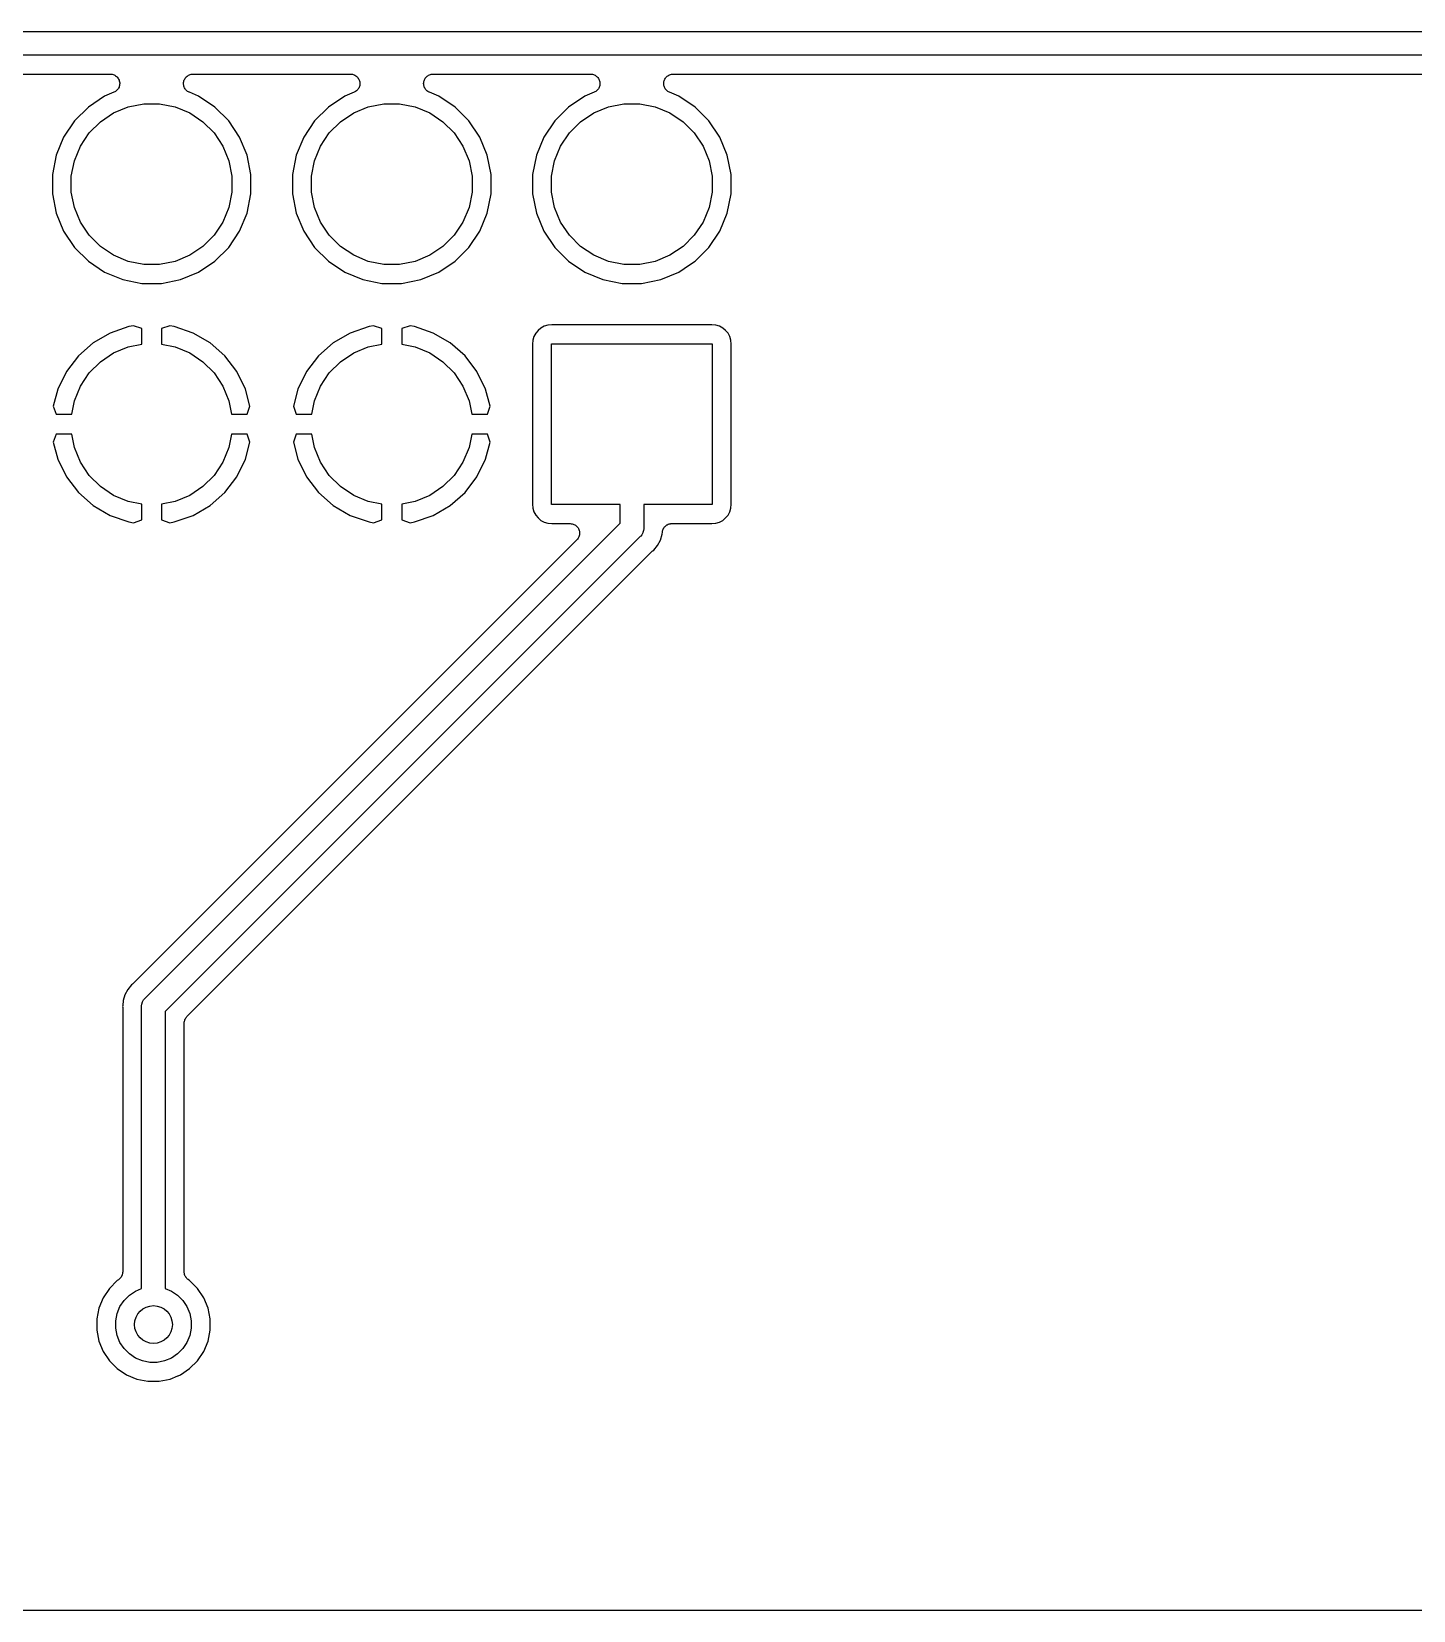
# Model space of a CAD drawing. Extents: x 0.9 to 12.6, y -6.4 to -2.3.
# Drawn here: x 6.793 to 7.368, y -6.365 to -5.708 of the extents above; entities that cross this region are included whole.
import ezdxf

# ---------------------------------------------------------------- set-up
doc = ezdxf.new("R2010")
doc.units = 0
doc.header["$MEASUREMENT"] = 0
doc.layers.add('BLACK', color=7, linetype='CONTINUOUS')

msp = doc.modelspace()

# ---------------------------------------------------------------- linework, layer by layer
at = {"layer": 'BLACK', "linetype": 'CONTINUOUS'}
for p, q in [((6.17615, -5.70758), (8.8051, -5.70758)), ((8.8051, -5.71742), (6.17615, -5.71742)), ((6.7602, -5.7253), (6.82577, -5.7253)), ((6.82577, -5.7253), (6.82582, -5.7253)), ((6.82582, -5.7253), (6.82582, -5.7253)), ((6.82582, -5.7253), (6.82582, -5.7253)), ((6.82582, -5.7253), (6.82583, -5.7253)), ((6.82583, -5.7253), (6.8262, -5.72534)), ((6.8262, -5.72534), (6.82659, -5.72538)), ((6.82659, -5.72538), (6.82659, -5.72538)), ((6.82659, -5.72538), (6.82659, -5.72538)), ((6.82659, -5.72538), (6.82697, -5.7255)), ((6.82697, -5.7255), (6.82732, -5.72561)), ((6.82732, -5.72561), (6.82732, -5.72561)), ((6.82732, -5.72561), (6.82732, -5.72561)), ((6.82732, -5.72561), (6.82767, -5.7258)), ((6.82767, -5.7258), (6.82799, -5.72598)), ((6.82799, -5.72598), (6.828, -5.72598)), ((6.828, -5.72598), (6.828, -5.72598)), ((6.828, -5.72598), (6.82829, -5.72623)), ((6.82829, -5.72623), (6.82858, -5.72647)), ((6.82858, -5.72647), (6.82858, -5.72648)), ((6.82858, -5.72648), (6.82859, -5.72648)), ((6.82859, -5.72648), (6.82882, -5.72677)), ((6.82882, -5.72677), (6.82906, -5.72707)), ((6.82906, -5.72707), (6.82907, -5.72707)), ((6.82907, -5.72707), (6.82907, -5.72708)), ((6.82907, -5.72708), (6.82924, -5.7274)), ((6.82924, -5.7274), (6.82942, -5.72775)), ((6.85657, -5.7277), (6.85676, -5.72735)), ((6.85676, -5.72735), (6.85694, -5.72703)), ((6.85694, -5.72703), (6.85719, -5.72672)), ((6.85694, -5.72703), (6.85694, -5.72703)), ((6.85694, -5.72703), (6.85694, -5.72703)), ((6.85719, -5.72672), (6.85742, -5.72644)), ((6.85742, -5.72644), (6.85743, -5.72644)), ((6.85743, -5.72643), (6.85774, -5.72618)), ((6.85743, -5.72644), (6.85743, -5.72643)), ((6.85774, -5.72618), (6.85802, -5.72595)), ((6.85802, -5.72595), (6.85802, -5.72595)), ((6.85802, -5.72595), (6.85803, -5.72595)), ((6.85803, -5.72595), (6.85836, -5.72577)), ((6.85836, -5.72577), (6.8587, -5.72559)), ((6.8587, -5.72559), (6.8587, -5.72559)), ((6.8587, -5.72559), (6.85871, -5.72559)), ((6.85871, -5.72559), (6.85906, -5.72548)), ((6.85906, -5.72548), (6.85943, -5.72537)), ((6.85943, -5.72537), (6.85944, -5.72537)), ((6.85944, -5.72537), (6.85981, -5.72533)), ((6.85944, -5.72537), (6.85944, -5.72537)), ((6.85981, -5.72533), (6.8602, -5.7253)), ((6.8602, -5.7253), (6.92577, -5.7253)), ((6.92577, -5.7253), (6.92582, -5.7253)), ((6.92582, -5.7253), (6.92582, -5.7253)), ((6.92582, -5.7253), (6.92582, -5.7253)), ((6.92582, -5.7253), (6.92583, -5.7253)), ((6.92583, -5.7253), (6.9262, -5.72534)), ((6.9262, -5.72534), (6.92659, -5.72538)), ((6.92659, -5.72538), (6.92659, -5.72538)), ((6.92659, -5.72538), (6.92659, -5.72538)), ((6.92659, -5.72538), (6.92697, -5.7255)), ((6.92697, -5.7255), (6.92732, -5.72561)), ((6.92732, -5.72561), (6.92732, -5.72561)), ((6.92732, -5.72561), (6.92732, -5.72561)), ((6.92732, -5.72561), (6.92767, -5.7258)), ((6.92767, -5.7258), (6.92799, -5.72598)), ((6.92799, -5.72598), (6.928, -5.72598)), ((6.928, -5.72598), (6.928, -5.72598)), ((6.928, -5.72598), (6.92829, -5.72623)), ((6.92829, -5.72623), (6.92858, -5.72647)), ((6.92858, -5.72647), (6.92858, -5.72648)), ((6.92858, -5.72648), (6.92859, -5.72648)), ((6.92859, -5.72648), (6.92882, -5.72677)), ((6.92882, -5.72677), (6.92906, -5.72707)), ((6.92906, -5.72707), (6.92907, -5.72707)), ((6.92907, -5.72707), (6.92907, -5.72708)), ((6.92907, -5.72708), (6.92924, -5.7274)), ((6.92924, -5.7274), (6.92942, -5.72775)), ((6.95657, -5.7277), (6.95676, -5.72735)), ((6.95676, -5.72735), (6.95694, -5.72703)), ((6.95694, -5.72703), (6.95719, -5.72672)), ((6.95694, -5.72703), (6.95694, -5.72703)), ((6.95694, -5.72703), (6.95694, -5.72703)), ((6.95719, -5.72672), (6.95742, -5.72644)), ((6.95742, -5.72644), (6.95743, -5.72644)), ((6.95743, -5.72643), (6.95774, -5.72618)), ((6.95743, -5.72644), (6.95743, -5.72643)), ((6.95774, -5.72618), (6.95802, -5.72595)), ((6.95802, -5.72595), (6.95802, -5.72595)), ((6.95802, -5.72595), (6.95803, -5.72595)), ((6.95803, -5.72595), (6.95836, -5.72577)), ((6.95836, -5.72577), (6.9587, -5.72559)), ((6.9587, -5.72559), (6.9587, -5.72559)), ((6.9587, -5.72559), (6.95871, -5.72559)), ((6.95871, -5.72559), (6.95906, -5.72548)), ((6.95906, -5.72548), (6.95943, -5.72537)), ((6.95943, -5.72537), (6.95944, -5.72537)), ((6.95944, -5.72537), (6.95981, -5.72533)), ((6.95944, -5.72537), (6.95944, -5.72537)), ((6.95981, -5.72533), (6.9602, -5.7253)), ((6.9602, -5.7253), (7.02577, -5.7253)), ((7.02577, -5.7253), (7.02582, -5.7253)), ((7.02582, -5.7253), (7.02582, -5.7253)), ((7.02582, -5.7253), (7.02582, -5.7253)), ((7.02582, -5.7253), (7.02583, -5.7253)), ((7.02583, -5.7253), (7.0262, -5.72534)), ((7.0262, -5.72534), (7.02659, -5.72538)), ((7.02659, -5.72538), (7.02659, -5.72538)), ((7.02659, -5.72538), (7.02659, -5.72538)), ((7.02659, -5.72538), (7.02697, -5.7255)), ((7.02697, -5.7255), (7.02732, -5.72561)), ((7.02732, -5.72561), (7.02732, -5.72561)), ((7.02732, -5.72561), (7.02732, -5.72561)), ((7.02732, -5.72561), (7.02767, -5.7258)), ((7.02767, -5.7258), (7.02799, -5.72598)), ((7.02799, -5.72598), (7.028, -5.72598)), ((7.028, -5.72598), (7.028, -5.72598)), ((7.028, -5.72598), (7.02829, -5.72623)), ((7.02829, -5.72623), (7.02858, -5.72647)), ((7.02858, -5.72647), (7.02858, -5.72648)), ((7.02858, -5.72648), (7.02859, -5.72648)), ((7.02859, -5.72648), (7.02882, -5.72677)), ((7.02882, -5.72677), (7.02906, -5.72707)), ((7.02906, -5.72707), (7.02907, -5.72707)), ((7.02907, -5.72707), (7.02907, -5.72708)), ((7.02907, -5.72708), (7.02924, -5.7274)), ((7.02924, -5.7274), (7.02942, -5.72775)), ((7.05657, -5.7277), (7.05676, -5.72735)), ((7.05676, -5.72735), (7.05694, -5.72703)), ((7.05694, -5.72703), (7.05719, -5.72672)), ((7.05694, -5.72703), (7.05694, -5.72703)), ((7.05694, -5.72703), (7.05694, -5.72703)), ((7.05719, -5.72672), (7.05742, -5.72644)), ((7.05742, -5.72644), (7.05743, -5.72644)), ((7.05743, -5.72643), (7.05774, -5.72618)), ((7.05743, -5.72644), (7.05743, -5.72643)), ((7.05774, -5.72618), (7.05802, -5.72595)), ((7.05802, -5.72595), (7.05802, -5.72595)), ((7.05802, -5.72595), (7.05803, -5.72595)), ((7.05803, -5.72595), (7.05836, -5.72577)), ((7.05836, -5.72577), (7.0587, -5.72559)), ((7.0587, -5.72559), (7.0587, -5.72559)), ((7.0587, -5.72559), (7.05871, -5.72559)), ((7.05871, -5.72559), (7.05906, -5.72548)), ((7.05906, -5.72548), (7.05943, -5.72537)), ((7.05943, -5.72537), (7.05944, -5.72537)), ((7.05944, -5.72537), (7.05981, -5.72533)), ((7.05944, -5.72537), (7.05944, -5.72537)), ((7.05981, -5.72533), (7.0602, -5.7253)), ((7.0602, -5.7253), (8.79544, -5.7253)), ((6.82728, -5.73287), (6.82341, -5.73447)), ((6.82763, -5.73268), (6.82728, -5.73287)), ((6.82795, -5.73251), (6.82763, -5.73268)), ((6.82796, -5.73251), (6.82795, -5.73251)), ((6.82827, -5.73225), (6.82796, -5.73251)), ((6.82796, -5.73251), (6.82796, -5.73251)), ((6.82855, -5.73203), (6.82827, -5.73225)), ((6.8288, -5.73172), (6.82855, -5.73202)), ((6.82855, -5.73202), (6.82855, -5.73202)), ((6.82855, -5.73202), (6.82855, -5.73203)), ((6.82904, -5.73143), (6.8288, -5.73172)), ((6.82922, -5.7311), (6.82904, -5.73143)), ((6.82904, -5.73143), (6.82904, -5.73143)), ((6.82904, -5.73143), (6.82904, -5.73143)), ((6.8294, -5.73076), (6.82922, -5.7311)), ((6.82941, -5.73075), (6.8294, -5.73075)), ((6.8294, -5.73075), (6.8294, -5.73076)), ((6.82952, -5.73039), (6.82941, -5.73075)), ((6.82942, -5.72775), (6.82942, -5.72775)), ((6.82942, -5.72775), (6.82942, -5.72776)), ((6.82942, -5.72776), (6.82953, -5.72812)), ((6.82963, -5.73002), (6.82952, -5.73039)), ((6.82953, -5.72812), (6.82964, -5.72849)), ((6.82967, -5.72964), (6.82963, -5.73002)), ((6.82963, -5.73002), (6.82963, -5.73002)), ((6.82963, -5.73002), (6.82963, -5.73002)), ((6.82964, -5.72849), (6.82964, -5.72849)), ((6.82964, -5.72849), (6.82964, -5.72849)), ((6.82964, -5.72849), (6.82968, -5.72888)), ((6.82971, -5.72926), (6.82967, -5.72964)), ((6.82968, -5.72888), (6.82971, -5.72925)), ((6.82971, -5.72925), (6.82971, -5.72926)), ((6.82971, -5.72926), (6.82971, -5.72926)), ((6.85626, -5.7292), (6.8563, -5.72883)), ((6.8563, -5.7296), (6.85626, -5.7292)), ((6.85626, -5.7292), (6.85626, -5.7292)), ((6.85626, -5.7292), (6.85626, -5.7292)), ((6.8563, -5.72883), (6.85634, -5.72844)), ((6.85633, -5.72996), (6.8563, -5.7296)), ((6.85633, -5.72997), (6.85633, -5.72996)), ((6.85644, -5.73035), (6.85633, -5.72997)), ((6.85633, -5.72997), (6.85633, -5.72997)), ((6.85634, -5.72843), (6.85646, -5.72807)), ((6.85634, -5.72844), (6.85634, -5.72843)), ((6.85634, -5.72844), (6.85634, -5.72844)), ((6.85655, -5.7307), (6.85644, -5.73035)), ((6.85646, -5.72807), (6.85657, -5.72771)), ((6.85655, -5.73071), (6.85655, -5.7307)), ((6.85655, -5.7307), (6.85655, -5.7307)), ((6.85673, -5.73105), (6.85655, -5.73071)), ((6.85657, -5.72771), (6.85657, -5.7277)), ((6.85657, -5.7277), (6.85657, -5.7277)), ((6.8569, -5.73138), (6.85673, -5.73105)), ((6.8569, -5.73139), (6.8569, -5.73138)), ((6.8569, -5.73138), (6.8569, -5.73138)), ((6.85714, -5.73167), (6.8569, -5.73139)), ((6.85738, -5.73198), (6.85714, -5.73167)), ((6.85739, -5.73199), (6.85738, -5.73198)), ((6.85738, -5.73198), (6.85738, -5.73198)), ((6.85766, -5.73222), (6.85739, -5.73199)), ((6.85797, -5.73248), (6.85766, -5.73222)), ((6.85831, -5.73266), (6.85797, -5.73248)), ((6.85797, -5.73248), (6.85797, -5.73248)), ((6.85797, -5.73248), (6.85797, -5.73248)), ((6.85864, -5.73285), (6.85831, -5.73266)), ((6.85865, -5.73285), (6.85864, -5.73285)), ((6.85869, -5.73287), (6.85865, -5.73285)), ((6.85865, -5.73285), (6.85865, -5.73285)), ((6.85865, -5.73285), (6.85865, -5.73285)), ((6.86257, -5.73447), (6.85869, -5.73287)), ((6.92728, -5.73287), (6.92341, -5.73447)), ((6.92763, -5.73268), (6.92728, -5.73287)), ((6.92795, -5.73251), (6.92763, -5.73268)), ((6.92796, -5.73251), (6.92795, -5.73251)), ((6.92827, -5.73225), (6.92796, -5.73251)), ((6.92796, -5.73251), (6.92796, -5.73251)), ((6.92855, -5.73203), (6.92827, -5.73225)), ((6.9288, -5.73172), (6.92855, -5.73202)), ((6.92855, -5.73202), (6.92855, -5.73202)), ((6.92855, -5.73202), (6.92855, -5.73203)), ((6.92904, -5.73143), (6.9288, -5.73172)), ((6.92922, -5.7311), (6.92904, -5.73143)), ((6.92904, -5.73143), (6.92904, -5.73143)), ((6.92904, -5.73143), (6.92904, -5.73143)), ((6.9294, -5.73076), (6.92922, -5.7311)), ((6.92941, -5.73075), (6.9294, -5.73075)), ((6.9294, -5.73075), (6.9294, -5.73076)), ((6.92952, -5.73039), (6.92941, -5.73075)), ((6.92942, -5.72775), (6.92942, -5.72775)), ((6.92942, -5.72775), (6.92942, -5.72776)), ((6.92942, -5.72776), (6.92953, -5.72812)), ((6.92963, -5.73002), (6.92952, -5.73039)), ((6.92953, -5.72812), (6.92964, -5.72849)), ((6.92967, -5.72964), (6.92963, -5.73002)), ((6.92963, -5.73002), (6.92963, -5.73002)), ((6.92963, -5.73002), (6.92963, -5.73002)), ((6.92964, -5.72849), (6.92964, -5.72849)), ((6.92964, -5.72849), (6.92964, -5.72849)), ((6.92964, -5.72849), (6.92968, -5.72888)), ((6.92971, -5.72926), (6.92967, -5.72964)), ((6.92968, -5.72888), (6.92971, -5.72925)), ((6.92971, -5.72925), (6.92971, -5.72926)), ((6.92971, -5.72926), (6.92971, -5.72926)), ((6.95626, -5.7292), (6.9563, -5.72883)), ((6.9563, -5.7296), (6.95626, -5.7292)), ((6.95626, -5.7292), (6.95626, -5.7292)), ((6.95626, -5.7292), (6.95626, -5.7292)), ((6.9563, -5.72883), (6.95634, -5.72844)), ((6.95633, -5.72996), (6.9563, -5.7296)), ((6.95633, -5.72997), (6.95633, -5.72996)), ((6.95644, -5.73035), (6.95633, -5.72997)), ((6.95633, -5.72997), (6.95633, -5.72997)), ((6.95634, -5.72843), (6.95646, -5.72807)), ((6.95634, -5.72844), (6.95634, -5.72843)), ((6.95634, -5.72844), (6.95634, -5.72844)), ((6.95655, -5.7307), (6.95644, -5.73035)), ((6.95646, -5.72807), (6.95657, -5.72771)), ((6.95655, -5.73071), (6.95655, -5.7307)), ((6.95655, -5.7307), (6.95655, -5.7307)), ((6.95673, -5.73105), (6.95655, -5.73071)), ((6.95657, -5.72771), (6.95657, -5.7277)), ((6.95657, -5.7277), (6.95657, -5.7277)), ((6.9569, -5.73138), (6.95673, -5.73105)), ((6.9569, -5.73139), (6.9569, -5.73138)), ((6.9569, -5.73138), (6.9569, -5.73138)), ((6.95714, -5.73167), (6.9569, -5.73139)), ((6.95738, -5.73198), (6.95714, -5.73167)), ((6.95739, -5.73199), (6.95738, -5.73198)), ((6.95738, -5.73198), (6.95738, -5.73198)), ((6.95766, -5.73222), (6.95739, -5.73199)), ((6.95797, -5.73248), (6.95766, -5.73222)), ((6.95831, -5.73266), (6.95797, -5.73248)), ((6.95797, -5.73248), (6.95797, -5.73248)), ((6.95797, -5.73248), (6.95797, -5.73248)), ((6.95864, -5.73285), (6.95831, -5.73266)), ((6.95865, -5.73285), (6.95864, -5.73285)), ((6.95869, -5.73287), (6.95865, -5.73285)), ((6.95865, -5.73285), (6.95865, -5.73285)), ((6.95865, -5.73285), (6.95865, -5.73285)), ((6.96257, -5.73447), (6.95869, -5.73287)), ((7.02728, -5.73287), (7.02341, -5.73447)), ((7.02763, -5.73268), (7.02728, -5.73287)), ((7.02795, -5.73251), (7.02763, -5.73268)), ((7.02796, -5.73251), (7.02795, -5.73251)), ((7.02827, -5.73225), (7.02796, -5.73251)), ((7.02796, -5.73251), (7.02796, -5.73251)), ((7.02855, -5.73203), (7.02827, -5.73225)), ((7.0288, -5.73172), (7.02855, -5.73202)), ((7.02855, -5.73202), (7.02855, -5.73202)), ((7.02855, -5.73202), (7.02855, -5.73203)), ((7.02904, -5.73143), (7.0288, -5.73172)), ((7.02922, -5.7311), (7.02904, -5.73143)), ((7.02904, -5.73143), (7.02904, -5.73143)), ((7.02904, -5.73143), (7.02904, -5.73143)), ((7.0294, -5.73076), (7.02922, -5.7311)), ((7.02941, -5.73075), (7.0294, -5.73075)), ((7.0294, -5.73075), (7.0294, -5.73076)), ((7.02952, -5.73039), (7.02941, -5.73075)), ((7.02942, -5.72775), (7.02942, -5.72775)), ((7.02942, -5.72775), (7.02942, -5.72776)), ((7.02942, -5.72776), (7.02953, -5.72812)), ((7.02963, -5.73002), (7.02952, -5.73039)), ((7.02953, -5.72812), (7.02964, -5.72849)), ((7.02967, -5.72964), (7.02963, -5.73002)), ((7.02963, -5.73002), (7.02963, -5.73002)), ((7.02963, -5.73002), (7.02963, -5.73002)), ((7.02964, -5.72849), (7.02964, -5.72849)), ((7.02964, -5.72849), (7.02964, -5.72849)), ((7.02964, -5.72849), (7.02968, -5.72888)), ((7.02971, -5.72926), (7.02967, -5.72964)), ((7.02968, -5.72888), (7.02971, -5.72925)), ((7.02971, -5.72925), (7.02971, -5.72926)), ((7.02971, -5.72926), (7.02971, -5.72926)), ((7.05626, -5.7292), (7.0563, -5.72883)), ((7.0563, -5.7296), (7.05626, -5.7292)), ((7.05626, -5.7292), (7.05626, -5.7292)), ((7.05626, -5.7292), (7.05626, -5.7292)), ((7.0563, -5.72883), (7.05634, -5.72844)), ((7.05633, -5.72996), (7.0563, -5.7296)), ((7.05633, -5.72997), (7.05633, -5.72996)), ((7.05644, -5.73035), (7.05633, -5.72997)), ((7.05633, -5.72997), (7.05633, -5.72997)), ((7.05634, -5.72843), (7.05646, -5.72807)), ((7.05634, -5.72844), (7.05634, -5.72843)), ((7.05634, -5.72844), (7.05634, -5.72844)), ((7.05655, -5.7307), (7.05644, -5.73035)), ((7.05646, -5.72807), (7.05657, -5.72771)), ((7.05655, -5.73071), (7.05655, -5.7307)), ((7.05655, -5.7307), (7.05655, -5.7307)), ((7.05673, -5.73105), (7.05655, -5.73071)), ((7.05657, -5.72771), (7.05657, -5.7277)), ((7.05657, -5.7277), (7.05657, -5.7277)), ((7.0569, -5.73138), (7.05673, -5.73105)), ((7.0569, -5.73139), (7.0569, -5.73138)), ((7.0569, -5.73138), (7.0569, -5.73138)), ((7.05714, -5.73167), (7.0569, -5.73139)), ((7.05738, -5.73198), (7.05714, -5.73167)), ((7.05739, -5.73199), (7.05738, -5.73198)), ((7.05738, -5.73198), (7.05738, -5.73198)), ((7.05766, -5.73222), (7.05739, -5.73199)), ((7.05797, -5.73248), (7.05766, -5.73222)), ((7.05831, -5.73266), (7.05797, -5.73248)), ((7.05797, -5.73248), (7.05797, -5.73248)), ((7.05797, -5.73248), (7.05797, -5.73248)), ((7.05864, -5.73285), (7.05831, -5.73266)), ((7.05865, -5.73285), (7.05864, -5.73285)), ((7.05869, -5.73287), (7.05865, -5.73285)), ((7.05865, -5.73285), (7.05865, -5.73285)), ((7.05865, -5.73285), (7.05865, -5.73285)), ((7.06257, -5.73447), (7.05869, -5.73287)), ((6.81663, -5.739), (6.81088, -5.74476)), ((6.82341, -5.73447), (6.81663, -5.739)), ((6.82714, -5.74145), (6.83323, -5.73893)), ((6.83323, -5.73893), (6.83969, -5.73764)), ((6.83969, -5.73764), (6.84628, -5.73764)), ((6.84628, -5.73764), (6.85275, -5.73893)), ((6.85275, -5.73893), (6.85884, -5.74145)), ((6.86934, -5.739), (6.86257, -5.73447)), ((6.8751, -5.74476), (6.86934, -5.739)), ((6.91663, -5.739), (6.91088, -5.74476)), ((6.92341, -5.73447), (6.91663, -5.739)), ((6.92714, -5.74145), (6.93323, -5.73893)), ((6.93323, -5.73893), (6.93969, -5.73764)), ((6.93969, -5.73764), (6.94628, -5.73764)), ((6.94628, -5.73764), (6.95275, -5.73893)), ((6.95275, -5.73893), (6.95884, -5.74145)), ((6.96934, -5.739), (6.96257, -5.73447)), ((6.9751, -5.74476), (6.96934, -5.739)), ((7.01663, -5.739), (7.01088, -5.74476)), ((7.02341, -5.73447), (7.01663, -5.739)), ((7.02714, -5.74145), (7.03323, -5.73893)), ((7.03323, -5.73893), (7.03969, -5.73764)), ((7.03969, -5.73764), (7.04628, -5.73764)), ((7.04628, -5.73764), (7.05275, -5.73893)), ((7.05275, -5.73893), (7.05884, -5.74145)), ((7.06934, -5.739), (7.06257, -5.73447)), ((7.0751, -5.74476), (7.06934, -5.739)), ((6.81088, -5.74476), (6.80635, -5.75153)), ((6.81699, -5.74978), (6.82165, -5.74511)), ((6.82165, -5.74511), (6.82714, -5.74145)), ((6.85884, -5.74145), (6.86432, -5.74511)), ((6.86432, -5.74511), (6.86898, -5.74978)), ((6.87962, -5.75153), (6.8751, -5.74476)), ((6.91088, -5.74476), (6.90635, -5.75153)), ((6.91699, -5.74978), (6.92165, -5.74511)), ((6.92165, -5.74511), (6.92714, -5.74145)), ((6.95884, -5.74145), (6.96432, -5.74511)), ((6.96432, -5.74511), (6.96898, -5.74978)), ((6.97962, -5.75153), (6.9751, -5.74476)), ((7.01088, -5.74476), (7.00635, -5.75153)), ((7.01699, -5.74978), (7.02165, -5.74511)), ((7.02165, -5.74511), (7.02714, -5.74145)), ((7.05884, -5.74145), (7.06432, -5.74511)), ((7.06432, -5.74511), (7.06898, -5.74978)), ((7.07962, -5.75153), (7.0751, -5.74476)), ((6.80635, -5.75153), (6.80324, -5.75905)), ((6.81333, -5.75526), (6.81699, -5.74978)), ((6.86898, -5.74978), (6.87264, -5.75526)), ((6.88274, -5.75905), (6.87962, -5.75153)), ((6.90635, -5.75153), (6.90324, -5.75905)), ((6.91333, -5.75526), (6.91699, -5.74978)), ((6.96898, -5.74978), (6.97264, -5.75526)), ((6.98274, -5.75905), (6.97962, -5.75153)), ((7.00635, -5.75153), (7.00324, -5.75905)), ((7.01333, -5.75526), (7.01699, -5.74978)), ((7.06898, -5.74978), (7.07264, -5.75526)), ((7.08274, -5.75905), (7.07962, -5.75153)), ((6.80324, -5.75905), (6.80165, -5.76704)), ((6.81081, -5.76135), (6.81333, -5.75526)), ((6.87264, -5.75526), (6.87517, -5.76135)), ((6.88433, -5.76704), (6.88274, -5.75905)), ((6.90324, -5.75905), (6.90165, -5.76704)), ((6.91081, -5.76135), (6.91333, -5.75526)), ((6.97264, -5.75526), (6.97517, -5.76135)), ((6.98433, -5.76704), (6.98274, -5.75905)), ((7.00324, -5.75905), (7.00165, -5.76704)), ((7.01081, -5.76135), (7.01333, -5.75526)), ((7.07264, -5.75526), (7.07517, -5.76135)), ((7.08433, -5.76704), (7.08274, -5.75905)), ((6.80952, -5.76781), (6.81081, -5.76135)), ((6.87517, -5.76135), (6.87645, -5.76781)), ((6.90952, -5.76781), (6.91081, -5.76135)), ((6.97517, -5.76135), (6.97645, -5.76781)), ((7.00952, -5.76781), (7.01081, -5.76135)), ((7.07517, -5.76135), (7.07645, -5.76781)), ((6.80165, -5.76704), (6.80165, -5.77518)), ((6.80952, -5.7744), (6.80952, -5.76781)), ((6.87645, -5.76781), (6.87645, -5.7744)), ((6.88433, -5.77518), (6.88433, -5.76704)), ((6.90165, -5.76704), (6.90165, -5.77518)), ((6.90952, -5.7744), (6.90952, -5.76781)), ((6.97645, -5.76781), (6.97645, -5.7744)), ((6.98433, -5.77518), (6.98433, -5.76704)), ((7.00165, -5.76704), (7.00165, -5.77518)), ((7.00952, -5.7744), (7.00952, -5.76781)), ((7.07645, -5.76781), (7.07645, -5.7744)), ((7.08433, -5.77518), (7.08433, -5.76704)), ((6.80165, -5.77518), (6.80324, -5.78317)), ((6.81081, -5.78087), (6.80952, -5.7744)), ((6.87645, -5.7744), (6.87517, -5.78087)), ((6.88274, -5.78317), (6.88433, -5.77518)), ((6.90165, -5.77518), (6.90324, -5.78317)), ((6.91081, -5.78087), (6.90952, -5.7744)), ((6.97645, -5.7744), (6.97517, -5.78087)), ((6.98274, -5.78317), (6.98433, -5.77518)), ((7.00165, -5.77518), (7.00324, -5.78317)), ((7.01081, -5.78087), (7.00952, -5.7744)), ((7.07645, -5.7744), (7.07517, -5.78087)), ((7.08274, -5.78317), (7.08433, -5.77518)), ((6.80324, -5.78317), (6.80635, -5.79069)), ((6.81333, -5.78696), (6.81081, -5.78087)), ((6.87517, -5.78087), (6.87264, -5.78696)), ((6.87962, -5.79069), (6.88274, -5.78317)), ((6.90324, -5.78317), (6.90635, -5.79069)), ((6.91333, -5.78696), (6.91081, -5.78087)), ((6.97517, -5.78087), (6.97264, -5.78696)), ((6.97962, -5.79069), (6.98274, -5.78317)), ((7.00324, -5.78317), (7.00635, -5.79069)), ((7.01333, -5.78696), (7.01081, -5.78087)), ((7.07517, -5.78087), (7.07264, -5.78696)), ((7.07962, -5.79069), (7.08274, -5.78317)), ((6.80635, -5.79069), (6.81088, -5.79746)), ((6.81699, -5.79244), (6.81333, -5.78696)), ((6.82165, -5.7971), (6.81699, -5.79244)), ((6.86898, -5.79244), (6.86432, -5.7971)), ((6.87264, -5.78696), (6.86898, -5.79244)), ((6.8751, -5.79746), (6.87962, -5.79069)), ((6.90635, -5.79069), (6.91088, -5.79746)), ((6.91699, -5.79244), (6.91333, -5.78696)), ((6.92165, -5.7971), (6.91699, -5.79244)), ((6.96898, -5.79244), (6.96432, -5.7971)), ((6.97264, -5.78696), (6.96898, -5.79244)), ((6.9751, -5.79746), (6.97962, -5.79069)), ((7.00635, -5.79069), (7.01088, -5.79746)), ((7.01699, -5.79244), (7.01333, -5.78696)), ((7.02165, -5.7971), (7.01699, -5.79244)), ((7.06898, -5.79244), (7.06432, -5.7971)), ((7.07264, -5.78696), (7.06898, -5.79244)), ((7.0751, -5.79746), (7.07962, -5.79069)), ((6.81088, -5.79746), (6.81663, -5.80322)), ((6.82714, -5.80076), (6.82165, -5.7971)), ((6.86432, -5.7971), (6.85884, -5.80076)), ((6.86934, -5.80322), (6.8751, -5.79746)), ((6.91088, -5.79746), (6.91663, -5.80322)), ((6.92714, -5.80076), (6.92165, -5.7971)), ((6.96432, -5.7971), (6.95884, -5.80076)), ((6.96934, -5.80322), (6.9751, -5.79746)), ((7.01088, -5.79746), (7.01663, -5.80322)), ((7.02714, -5.80076), (7.02165, -5.7971)), ((7.06432, -5.7971), (7.05884, -5.80076)), ((7.06934, -5.80322), (7.0751, -5.79746)), ((6.81663, -5.80322), (6.82341, -5.80774)), ((6.83323, -5.80329), (6.82714, -5.80076)), ((6.83969, -5.80457), (6.83323, -5.80329)), ((6.84628, -5.80457), (6.83969, -5.80457)), ((6.85275, -5.80329), (6.84628, -5.80457)), ((6.85884, -5.80076), (6.85275, -5.80329)), ((6.86257, -5.80774), (6.86934, -5.80322)), ((6.91663, -5.80322), (6.92341, -5.80774)), ((6.93323, -5.80329), (6.92714, -5.80076)), ((6.93969, -5.80457), (6.93323, -5.80329)), ((6.94628, -5.80457), (6.93969, -5.80457)), ((6.95275, -5.80329), (6.94628, -5.80457)), ((6.95884, -5.80076), (6.95275, -5.80329)), ((6.96257, -5.80774), (6.96934, -5.80322)), ((7.01663, -5.80322), (7.02341, -5.80774)), ((7.03323, -5.80329), (7.02714, -5.80076)), ((7.03969, -5.80457), (7.03323, -5.80329)), ((7.04628, -5.80457), (7.03969, -5.80457)), ((7.05275, -5.80329), (7.04628, -5.80457)), ((7.05884, -5.80076), (7.05275, -5.80329)), ((7.06257, -5.80774), (7.06703, -5.80476)), ((7.06703, -5.80476), (7.06934, -5.80322)), ((6.82341, -5.80774), (6.83093, -5.81086)), ((6.83093, -5.81086), (6.83891, -5.81245)), ((6.83891, -5.81245), (6.84706, -5.81245)), ((6.84706, -5.81245), (6.85504, -5.81086)), ((6.85504, -5.81086), (6.86257, -5.80774)), ((6.92341, -5.80774), (6.93093, -5.81086)), ((6.93093, -5.81086), (6.93891, -5.81245)), ((6.93891, -5.81245), (6.94706, -5.81245)), ((6.94706, -5.81245), (6.95504, -5.81086)), ((6.95504, -5.81086), (6.96257, -5.80774)), ((7.02341, -5.80774), (7.03093, -5.81086)), ((7.03093, -5.81086), (7.03891, -5.81245)), ((7.03891, -5.81245), (7.04706, -5.81245)), ((7.04706, -5.81245), (7.05504, -5.81086)), ((7.05504, -5.81086), (7.06257, -5.80774)), ((6.83354, -5.83047), (6.82569, -5.83315)), ((6.83537, -5.8301), (6.83354, -5.83047)), ((6.83885, -5.8313), (6.83537, -5.8301)), ((6.83885, -5.83781), (6.83885, -5.8313)), ((6.8506, -5.8301), (6.84712, -5.8313)), ((6.84712, -5.8313), (6.84712, -5.83781)), ((6.85243, -5.83047), (6.8506, -5.8301)), ((6.86029, -5.83315), (6.85243, -5.83047)), ((6.93354, -5.83047), (6.92569, -5.83315)), ((6.93537, -5.8301), (6.93354, -5.83047)), ((6.93885, -5.8313), (6.93537, -5.8301)), ((6.93885, -5.83781), (6.93885, -5.8313)), ((6.9506, -5.8301), (6.94712, -5.8313)), ((6.94712, -5.8313), (6.94712, -5.83781)), ((6.95243, -5.83047), (6.9506, -5.8301)), ((6.96029, -5.83315), (6.95243, -5.83047)), ((7.00393, -5.83205), (7.00294, -5.83325)), ((7.00513, -5.83107), (7.00393, -5.83205)), ((7.00649, -5.83033), (7.00513, -5.83107)), ((7.00798, -5.82988), (7.00649, -5.83033)), ((7.00972, -5.82971), (7.00798, -5.82988)), ((7.07626, -5.82971), (7.00972, -5.82971)), ((7.07799, -5.82988), (7.07626, -5.82971)), ((7.07948, -5.83033), (7.07799, -5.82988)), ((7.08085, -5.83107), (7.07948, -5.83033)), ((7.08205, -5.83205), (7.08085, -5.83107)), ((7.08303, -5.83325), (7.08205, -5.83205)), ((6.81861, -5.83726), (6.81248, -5.84266)), ((6.82569, -5.83315), (6.81861, -5.83726)), ((6.82714, -5.84145), (6.83323, -5.83893)), ((6.83323, -5.83893), (6.83885, -5.83781)), ((6.84712, -5.83781), (6.85275, -5.83893)), ((6.85275, -5.83893), (6.85884, -5.84145)), ((6.86736, -5.83726), (6.86029, -5.83315)), ((6.8735, -5.84266), (6.86736, -5.83726)), ((6.91861, -5.83726), (6.91248, -5.84266)), ((6.92569, -5.83315), (6.91861, -5.83726)), ((6.92714, -5.84145), (6.93323, -5.83893)), ((6.93323, -5.83893), (6.93885, -5.83781)), ((6.94712, -5.83781), (6.95275, -5.83893)), ((6.95275, -5.83893), (6.95884, -5.84145)), ((6.96736, -5.83726), (6.96029, -5.83315)), ((6.9735, -5.84266), (6.96736, -5.83726)), ((7.00176, -5.8361), (7.00159, -5.83784)), ((7.00159, -5.83784), (7.00159, -5.90438)), ((7.00221, -5.83462), (7.00176, -5.8361)), ((7.00294, -5.83325), (7.00221, -5.83462)), ((7.00952, -5.90457), (7.00952, -5.83764)), ((7.00952, -5.83764), (7.07645, -5.83764)), ((7.07645, -5.83764), (7.07645, -5.90457)), ((7.08376, -5.83462), (7.08303, -5.83325)), ((7.08421, -5.8361), (7.08376, -5.83462)), ((7.08438, -5.83784), (7.08421, -5.8361)), ((7.08438, -5.90438), (7.08438, -5.83784)), ((6.81248, -5.84266), (6.80751, -5.84916)), ((6.81699, -5.84978), (6.82165, -5.84511)), ((6.82165, -5.84511), (6.82714, -5.84145)), ((6.85884, -5.84145), (6.86432, -5.84511)), ((6.86432, -5.84511), (6.86898, -5.84978)), ((6.87846, -5.84916), (6.8735, -5.84266)), ((6.91248, -5.84266), (6.90751, -5.84916)), ((6.91699, -5.84978), (6.92165, -5.84511)), ((6.92165, -5.84511), (6.92714, -5.84145)), ((6.95884, -5.84145), (6.96432, -5.84511)), ((6.96432, -5.84511), (6.96898, -5.84978)), ((6.97846, -5.84916), (6.9735, -5.84266)), ((6.80751, -5.84916), (6.80391, -5.8565)), ((6.81333, -5.85526), (6.81699, -5.84978)), ((6.86898, -5.84978), (6.87264, -5.85526)), ((6.88206, -5.8565), (6.87846, -5.84916)), ((6.90751, -5.84916), (6.90391, -5.8565)), ((6.91333, -5.85526), (6.91699, -5.84978)), ((6.96898, -5.84978), (6.97264, -5.85526)), ((6.98206, -5.8565), (6.97846, -5.84916)), ((6.80391, -5.8565), (6.80202, -5.86362)), ((6.81081, -5.86135), (6.81333, -5.85526)), ((6.87264, -5.85526), (6.87517, -5.86135)), ((6.88395, -5.86362), (6.88206, -5.8565)), ((6.90391, -5.8565), (6.90202, -5.86362)), ((6.91081, -5.86135), (6.91333, -5.85526)), ((6.97264, -5.85526), (6.97517, -5.86135)), ((6.98395, -5.86362), (6.98206, -5.8565)), ((6.80202, -5.86362), (6.80318, -5.86697)), ((6.80969, -5.86697), (6.81081, -5.86135)), ((6.87517, -5.86135), (6.87628, -5.86697)), ((6.8828, -5.86697), (6.88395, -5.86362)), ((6.90202, -5.86362), (6.90318, -5.86697)), ((6.90969, -5.86697), (6.91081, -5.86135)), ((6.97517, -5.86135), (6.97628, -5.86697)), ((6.9828, -5.86697), (6.98395, -5.86362)), ((6.80318, -5.86697), (6.80969, -5.86697)), ((6.87628, -5.86697), (6.8828, -5.86697)), ((6.90318, -5.86697), (6.90969, -5.86697)), ((6.97628, -5.86697), (6.9828, -5.86697)), ((6.80318, -5.87524), (6.80202, -5.8786)), ((6.80202, -5.8786), (6.80391, -5.88571)), ((6.80969, -5.87524), (6.80318, -5.87524)), ((6.81081, -5.88087), (6.80969, -5.87524)), ((6.87628, -5.87524), (6.87517, -5.88087)), ((6.8828, -5.87524), (6.87628, -5.87524)), ((6.88206, -5.88571), (6.88395, -5.8786)), ((6.88395, -5.8786), (6.8828, -5.87524)), ((6.90318, -5.87524), (6.90202, -5.8786)), ((6.90202, -5.8786), (6.90391, -5.88571)), ((6.90969, -5.87524), (6.90318, -5.87524)), ((6.91081, -5.88087), (6.90969, -5.87524)), ((6.97628, -5.87524), (6.97517, -5.88087)), ((6.9828, -5.87524), (6.97628, -5.87524)), ((6.98206, -5.88571), (6.98395, -5.8786)), ((6.98395, -5.8786), (6.9828, -5.87524)), ((6.81333, -5.88696), (6.81081, -5.88087)), ((6.87517, -5.88087), (6.87264, -5.88696)), ((6.91333, -5.88696), (6.91081, -5.88087)), ((6.97517, -5.88087), (6.97264, -5.88696)), ((6.80391, -5.88571), (6.80751, -5.89306)), ((6.81699, -5.89244), (6.81333, -5.88696)), ((6.87264, -5.88696), (6.86898, -5.89244)), ((6.87846, -5.89306), (6.88206, -5.88571)), ((6.90391, -5.88571), (6.90751, -5.89306)), ((6.91699, -5.89244), (6.91333, -5.88696)), ((6.97264, -5.88696), (6.96898, -5.89244)), ((6.97846, -5.89306), (6.98206, -5.88571)), ((6.80751, -5.89306), (6.81248, -5.89956)), ((6.82165, -5.8971), (6.81699, -5.89244)), ((6.82714, -5.90076), (6.82165, -5.8971)), ((6.86432, -5.8971), (6.85884, -5.90076)), ((6.86898, -5.89244), (6.86432, -5.8971)), ((6.8735, -5.89956), (6.87846, -5.89306)), ((6.90751, -5.89306), (6.91248, -5.89956)), ((6.92165, -5.8971), (6.91699, -5.89244)), ((6.92714, -5.90076), (6.92165, -5.8971)), ((6.96432, -5.8971), (6.95884, -5.90076)), ((6.96898, -5.89244), (6.96432, -5.8971)), ((6.9735, -5.89956), (6.97846, -5.89306)), ((6.81248, -5.89956), (6.81861, -5.90496)), ((6.81861, -5.90496), (6.82569, -5.90907)), ((6.83323, -5.90329), (6.82714, -5.90076)), ((6.83885, -5.90441), (6.83323, -5.90329)), ((6.83885, -5.91092), (6.83885, -5.90441)), ((6.85275, -5.90329), (6.84712, -5.90441)), ((6.84712, -5.90441), (6.84712, -5.91092)), ((6.85884, -5.90076), (6.85275, -5.90329)), ((6.86029, -5.90907), (6.86736, -5.90496)), ((6.86736, -5.90496), (6.8735, -5.89956)), ((6.91248, -5.89956), (6.91861, -5.90496)), ((6.91861, -5.90496), (6.92569, -5.90907)), ((6.93323, -5.90329), (6.92714, -5.90076)), ((6.93885, -5.90441), (6.93323, -5.90329)), ((6.93885, -5.91092), (6.93885, -5.90441)), ((6.95275, -5.90329), (6.94712, -5.90441)), ((6.94712, -5.90441), (6.94712, -5.91092)), ((6.95884, -5.90076), (6.95275, -5.90329)), ((6.96029, -5.90907), (6.96736, -5.90496)), ((6.96736, -5.90496), (6.9735, -5.89956)), ((7.00159, -5.90438), (7.00176, -5.90612)), ((7.03807, -5.90457), (7.00952, -5.90457)), ((7.03807, -5.91238), (7.03807, -5.90457)), ((7.07645, -5.90457), (7.04791, -5.90457)), ((7.04791, -5.90457), (7.04791, -5.91417)), ((7.08421, -5.90612), (7.08438, -5.90438)), ((6.82569, -5.90907), (6.83354, -5.91175)), ((6.83537, -5.91212), (6.83885, -5.91092)), ((6.84712, -5.91092), (6.8506, -5.91212)), ((6.85243, -5.91175), (6.86029, -5.90907)), ((6.92569, -5.90907), (6.93354, -5.91175)), ((6.93537, -5.91212), (6.93885, -5.91092)), ((6.94712, -5.91092), (6.9506, -5.91212)), ((6.95243, -5.91175), (6.96029, -5.90907)), ((7.00176, -5.90612), (7.00221, -5.9076)), ((7.00221, -5.9076), (7.00294, -5.90897)), ((7.00294, -5.90897), (7.00393, -5.91017)), ((7.00393, -5.91017), (7.00513, -5.91115)), ((7.00513, -5.91115), (7.00649, -5.91188)), ((7.07948, -5.91188), (7.08085, -5.91115)), ((7.08085, -5.91115), (7.08205, -5.91017)), ((7.08205, -5.91017), (7.08303, -5.90897)), ((7.08303, -5.90897), (7.08376, -5.9076)), ((7.08376, -5.9076), (7.08421, -5.90612)), ((6.83354, -5.91175), (6.83537, -5.91212)), ((6.84045, -6.11), (7.03807, -5.91238)), ((7.0463, -5.91807), (6.84868, -6.11568)), ((6.8506, -5.91212), (6.85243, -5.91175)), ((6.93354, -5.91175), (6.93537, -5.91212)), ((6.9506, -5.91212), (6.95243, -5.91175)), ((7.00649, -5.91188), (7.00798, -5.91233)), ((7.00798, -5.91233), (7.00972, -5.9125)), ((7.00972, -5.9125), (7.0173, -5.9125)), ((7.0173, -5.9125), (7.01734, -5.9125)), ((7.01734, -5.9125), (7.01734, -5.9125)), ((7.01734, -5.9125), (7.01734, -5.9125)), ((7.01734, -5.9125), (7.01735, -5.9125)), ((7.01735, -5.9125), (7.01773, -5.91255)), ((7.01773, -5.91255), (7.0181, -5.91259)), ((7.0181, -5.91259), (7.01811, -5.91259)), ((7.01811, -5.91259), (7.01812, -5.91259)), ((7.01812, -5.91259), (7.01848, -5.91271)), ((7.01848, -5.91271), (7.01884, -5.91282)), ((7.01884, -5.91282), (7.01884, -5.91282)), ((7.01884, -5.91282), (7.01885, -5.91282)), ((7.01885, -5.91282), (7.01918, -5.913)), ((7.01918, -5.913), (7.01951, -5.91319)), ((7.01951, -5.91319), (7.01952, -5.91319)), ((7.01952, -5.91319), (7.01952, -5.91319)), ((7.01952, -5.91319), (7.0198, -5.91343)), ((7.0198, -5.91343), (7.0201, -5.91368)), ((7.0201, -5.91368), (7.02011, -5.91368)), ((7.02011, -5.91368), (7.02011, -5.91369)), ((7.02011, -5.91369), (7.02034, -5.91397)), ((7.02034, -5.91397), (7.02058, -5.91427)), ((7.02058, -5.91427), (7.02059, -5.91428)), ((7.02059, -5.91428), (7.02059, -5.91429)), ((7.02059, -5.91429), (7.02076, -5.91461)), ((7.02093, -5.91797), (7.02075, -5.91829)), ((7.02076, -5.91461), (7.02094, -5.91495)), ((7.02104, -5.91759), (7.02093, -5.91795)), ((7.02093, -5.91795), (7.02093, -5.91796)), ((7.02093, -5.91796), (7.02093, -5.91797)), ((7.02094, -5.91495), (7.02094, -5.91496)), ((7.02094, -5.91496), (7.02095, -5.91497)), ((7.02095, -5.91497), (7.02105, -5.91533)), ((7.02115, -5.91723), (7.02104, -5.91759)), ((7.02105, -5.91533), (7.02116, -5.91569)), ((7.02116, -5.91723), (7.02115, -5.91723)), ((7.02116, -5.91569), (7.02116, -5.9157)), ((7.02116, -5.9157), (7.02117, -5.9157)), ((7.02119, -5.91685), (7.02116, -5.91722)), ((7.02116, -5.91722), (7.02116, -5.91723)), ((7.02117, -5.9157), (7.0212, -5.91608)), ((7.02123, -5.91647), (7.02119, -5.91685)), ((7.0212, -5.91608), (7.02123, -5.91646)), ((7.02123, -5.91646), (7.02123, -5.91646)), ((7.02123, -5.91646), (7.02123, -5.91647)), ((7.04648, -5.91791), (7.0463, -5.91807)), ((7.04666, -5.9177), (7.04648, -5.91791)), ((7.0471, -5.91716), (7.04666, -5.9177)), ((7.04756, -5.91631), (7.0471, -5.91716)), ((7.04784, -5.91538), (7.04756, -5.91628)), ((7.04756, -5.91628), (7.04756, -5.91631)), ((7.04791, -5.91466), (7.04784, -5.91538)), ((7.04791, -5.91417), (7.04793, -5.91442)), ((7.04793, -5.91442), (7.04791, -5.91466)), ((7.04791, -5.91466), (7.04791, -5.91466)), ((7.05486, -5.91934), (7.0556, -5.91692)), ((7.0556, -5.91692), (7.05568, -5.91606)), ((7.05568, -5.91606), (7.05569, -5.916)), ((7.05569, -5.916), (7.05572, -5.91583)), ((7.05572, -5.91583), (7.05574, -5.91565)), ((7.05574, -5.91565), (7.0558, -5.91545)), ((7.0558, -5.91545), (7.05585, -5.91525)), ((7.05585, -5.91525), (7.05592, -5.91509)), ((7.05592, -5.91509), (7.05597, -5.91492)), ((7.05597, -5.91492), (7.05607, -5.91473)), ((7.05607, -5.91473), (7.05615, -5.91454)), ((7.05615, -5.91454), (7.05625, -5.9144)), ((7.05625, -5.9144), (7.05634, -5.91424)), ((7.05634, -5.91424), (7.05647, -5.91408)), ((7.05647, -5.91408), (7.05659, -5.91391)), ((7.05659, -5.91391), (7.05671, -5.91378)), ((7.05671, -5.91378), (7.05683, -5.91365)), ((7.05683, -5.91365), (7.05699, -5.91352)), ((7.05699, -5.91352), (7.05713, -5.91337)), ((7.05713, -5.91337), (7.05728, -5.91327)), ((7.05728, -5.91327), (7.05742, -5.91316)), ((7.05742, -5.91316), (7.0576, -5.91306)), ((7.0576, -5.91306), (7.05778, -5.91295)), ((7.05778, -5.91295), (7.05794, -5.91289)), ((7.05794, -5.91289), (7.0581, -5.9128)), ((7.0581, -5.9128), (7.0583, -5.91274)), ((7.0583, -5.91274), (7.05849, -5.91266)), ((7.05849, -5.91266), (7.05866, -5.91263)), ((7.05866, -5.91263), (7.05884, -5.91258)), ((7.05884, -5.91258), (7.05904, -5.91256)), ((7.05904, -5.91256), (7.05925, -5.91252)), ((7.05925, -5.91252), (7.05942, -5.91252)), ((7.05942, -5.91252), (7.0596, -5.9125)), ((7.0596, -5.9125), (7.07626, -5.9125)), ((7.07626, -5.9125), (7.07799, -5.91233)), ((7.07799, -5.91233), (7.07948, -5.91188)), ((7.02008, -5.91923), (6.83529, -6.10402)), ((6.8577, -6.11779), (7.05145, -5.92404)), ((7.02032, -5.91893), (7.02008, -5.91923)), ((7.02056, -5.91864), (7.02032, -5.91893)), ((7.02057, -5.91863), (7.02056, -5.91864)), ((7.02056, -5.91864), (7.02056, -5.91864)), ((7.02075, -5.91829), (7.02057, -5.91863)), ((7.05145, -5.92404), (7.05149, -5.92401)), ((7.05149, -5.92401), (7.05162, -5.9239)), ((7.05162, -5.9239), (7.05174, -5.92378)), ((7.05174, -5.92378), (7.05208, -5.92351)), ((7.05208, -5.92351), (7.05368, -5.92156)), ((7.05368, -5.92156), (7.05486, -5.91934)), ((6.83188, -6.10873), (6.83115, -6.11114)), ((6.83307, -6.1065), (6.83188, -6.10873)), ((6.83466, -6.10455), (6.83307, -6.1065)), ((6.835, -6.10428), (6.83466, -6.10455)), ((6.83512, -6.10416), (6.835, -6.10428)), ((6.83525, -6.10406), (6.83512, -6.10416)), ((6.83529, -6.10402), (6.83525, -6.10406)), ((6.83094, -6.11321), (6.8309, -6.11365)), ((6.8309, -6.11365), (6.83094, -6.11408)), ((6.83115, -6.11114), (6.83094, -6.11321)), ((6.83094, -6.11321), (6.83094, -6.11321)), ((6.83094, -6.11408), (6.83095, -6.11414)), ((6.83095, -6.11414), (6.83094, -6.1143)), ((6.83094, -6.1143), (6.83096, -6.11447)), ((6.83096, -6.11447), (6.83096, -6.22414)), ((6.83881, -6.11365), (6.83883, -6.11341)), ((6.83883, -6.11389), (6.83881, -6.11365)), ((6.83883, -6.1134), (6.83891, -6.11268)), ((6.83883, -6.11341), (6.83883, -6.1134)), ((6.83883, -6.2311), (6.83883, -6.11389)), ((6.83891, -6.11268), (6.83919, -6.11175)), ((6.83919, -6.11175), (6.83964, -6.1109)), ((6.83964, -6.1109), (6.84026, -6.11015)), ((6.84026, -6.11015), (6.84045, -6.11)), ((6.84868, -6.11568), (6.84868, -6.2311)), ((6.85655, -6.12052), (6.85659, -6.12016)), ((6.85655, -6.12056), (6.85655, -6.12052)), ((6.85655, -6.12058), (6.85655, -6.12056)), ((6.85655, -6.12056), (6.85655, -6.12056)), ((6.85655, -6.12056), (6.85655, -6.12056)), ((6.85655, -6.22414), (6.85655, -6.12058)), ((6.85659, -6.12016), (6.85663, -6.1198)), ((6.85663, -6.11978), (6.85664, -6.11976)), ((6.85663, -6.1198), (6.85663, -6.11978)), ((6.85664, -6.11976), (6.85675, -6.11941)), ((6.85675, -6.11941), (6.85685, -6.11906)), ((6.85685, -6.11906), (6.85686, -6.11905)), ((6.85686, -6.11905), (6.85687, -6.11903)), ((6.85687, -6.11903), (6.85704, -6.11871)), ((6.85704, -6.11871), (6.85722, -6.11839)), ((6.85722, -6.11839), (6.85723, -6.11837)), ((6.85723, -6.11837), (6.85724, -6.11835)), ((6.85724, -6.11835), (6.85747, -6.11808)), ((6.85747, -6.11808), (6.8577, -6.11779)), ((6.8295, -6.22718), (6.82921, -6.22741)), ((6.82978, -6.22695), (6.8295, -6.22718)), ((6.82979, -6.22694), (6.82978, -6.22695)), ((6.82981, -6.22692), (6.82979, -6.22694)), ((6.83004, -6.22664), (6.82981, -6.22692)), ((6.83027, -6.22636), (6.83004, -6.22664)), ((6.83028, -6.22635), (6.83027, -6.22636)), ((6.83029, -6.22633), (6.83028, -6.22635)), ((6.83047, -6.22601), (6.83029, -6.22633)), ((6.83064, -6.22569), (6.83047, -6.22601)), ((6.83065, -6.22567), (6.83064, -6.22569)), ((6.83066, -6.22565), (6.83065, -6.22567)), ((6.83076, -6.22531), (6.83066, -6.22565)), ((6.83087, -6.22496), (6.83076, -6.22531)), ((6.83088, -6.22494), (6.83087, -6.22496)), ((6.83092, -6.22456), (6.83088, -6.22492)), ((6.83088, -6.22492), (6.83088, -6.22494)), ((6.83096, -6.22419), (6.83092, -6.22456)), ((6.83096, -6.22414), (6.83096, -6.22415)), ((6.83096, -6.22415), (6.83096, -6.22415)), ((6.83096, -6.22415), (6.83096, -6.22416)), ((6.83096, -6.22416), (6.83096, -6.22419)), ((6.85659, -6.2245), (6.85655, -6.22414)), ((6.85662, -6.22487), (6.85659, -6.2245)), ((6.85662, -6.22488), (6.85662, -6.22487)), ((6.85663, -6.2249), (6.85662, -6.22488)), ((6.85673, -6.22525), (6.85663, -6.2249)), ((6.85683, -6.2256), (6.85673, -6.22525)), ((6.85684, -6.22562), (6.85683, -6.2256)), ((6.85685, -6.22564), (6.85684, -6.22562)), ((6.85702, -6.22596), (6.85685, -6.22564)), ((6.85719, -6.22628), (6.85702, -6.22596)), ((6.8572, -6.2263), (6.85719, -6.22628)), ((6.85721, -6.22632), (6.8572, -6.2263)), ((6.85744, -6.2266), (6.85721, -6.22632)), ((6.85767, -6.22688), (6.85744, -6.2266)), ((6.85768, -6.2269), (6.85767, -6.22688)), ((6.85769, -6.22691), (6.85768, -6.2269)), ((6.85798, -6.22714), (6.85769, -6.22691)), ((6.85826, -6.22738), (6.85798, -6.22714)), ((6.82541, -6.23104), (6.82282, -6.23491)), ((6.8287, -6.22775), (6.82541, -6.23104)), ((6.82921, -6.22741), (6.8287, -6.22775)), ((6.83372, -6.23387), (6.8363, -6.23215)), ((6.8363, -6.23215), (6.83883, -6.2311)), ((6.84868, -6.2311), (6.85122, -6.23215)), ((6.85122, -6.23215), (6.85379, -6.23387)), ((6.85829, -6.2274), (6.85826, -6.22738)), ((6.8583, -6.22741), (6.85829, -6.2274)), ((6.85829, -6.2274), (6.85829, -6.2274)), ((6.85829, -6.2274), (6.85829, -6.2274)), ((6.85881, -6.22775), (6.8583, -6.22741)), ((6.8621, -6.23104), (6.85881, -6.22775)), ((6.86469, -6.23491), (6.8621, -6.23104)), ((6.82104, -6.23921), (6.82013, -6.24378)), ((6.82282, -6.23491), (6.82104, -6.23921)), ((6.82861, -6.24151), (6.8298, -6.23864)), ((6.8298, -6.23864), (6.83152, -6.23606)), ((6.83152, -6.23606), (6.83372, -6.23387)), ((6.85379, -6.23387), (6.85599, -6.23606)), ((6.85599, -6.23606), (6.85771, -6.23864)), ((6.85771, -6.23864), (6.8589, -6.24151)), ((6.86647, -6.23921), (6.86469, -6.23491)), ((6.86738, -6.24378), (6.86647, -6.23921)), ((6.82013, -6.24378), (6.82013, -6.24843)), ((6.82801, -6.24455), (6.82861, -6.24151)), ((6.82801, -6.24765), (6.82801, -6.24455)), ((6.8589, -6.24151), (6.8595, -6.24455)), ((6.8595, -6.24455), (6.8595, -6.24765)), ((6.86738, -6.24843), (6.86738, -6.24378)), ((6.82013, -6.24843), (6.82104, -6.25299)), ((6.82104, -6.25299), (6.82282, -6.25729)), ((6.82861, -6.2507), (6.82801, -6.24765)), ((6.8298, -6.25356), (6.82861, -6.2507)), ((6.83152, -6.25614), (6.8298, -6.25356)), ((6.85771, -6.25356), (6.85599, -6.25614)), ((6.8589, -6.2507), (6.85771, -6.25356)), ((6.8595, -6.24765), (6.8589, -6.2507)), ((6.86469, -6.25729), (6.86647, -6.25299)), ((6.86647, -6.25299), (6.86738, -6.24843)), ((6.82282, -6.25729), (6.82541, -6.26116)), ((6.83372, -6.25833), (6.83152, -6.25614)), ((6.8363, -6.26006), (6.83372, -6.25833)), ((6.83916, -6.26125), (6.8363, -6.26006)), ((6.85122, -6.26006), (6.84835, -6.26125)), ((6.85379, -6.25833), (6.85122, -6.26006)), ((6.85599, -6.25614), (6.85379, -6.25833)), ((6.8621, -6.26116), (6.86469, -6.25729)), ((6.82541, -6.26116), (6.8287, -6.26445)), ((6.8287, -6.26445), (6.83257, -6.26704)), ((6.8422, -6.26185), (6.83916, -6.26125)), ((6.84531, -6.26185), (6.8422, -6.26185)), ((6.84835, -6.26125), (6.84531, -6.26185)), ((6.85495, -6.26704), (6.85881, -6.26445)), ((6.85881, -6.26445), (6.8621, -6.26116)), ((6.83257, -6.26704), (6.83687, -6.26882)), ((6.83687, -6.26882), (6.84143, -6.26972)), ((6.84143, -6.26972), (6.84608, -6.26972)), ((6.84608, -6.26972), (6.85065, -6.26882)), ((6.85065, -6.26882), (6.85396, -6.26744)), ((6.85396, -6.26744), (6.85397, -6.26744)), ((6.85397, -6.26744), (6.85495, -6.26704)), ((6.85397, -6.26744), (6.85397, -6.26744)), ((12.3746, -6.36516), (1.12563, -6.36516))]:
    msp.add_line(p, q, dxfattribs=at)
at = {"layer": 'BLACK'}
msp.add_circle((6.84376, -6.2461), 0.00787, dxfattribs=at)

doc.saveas('drawing.dxf')
